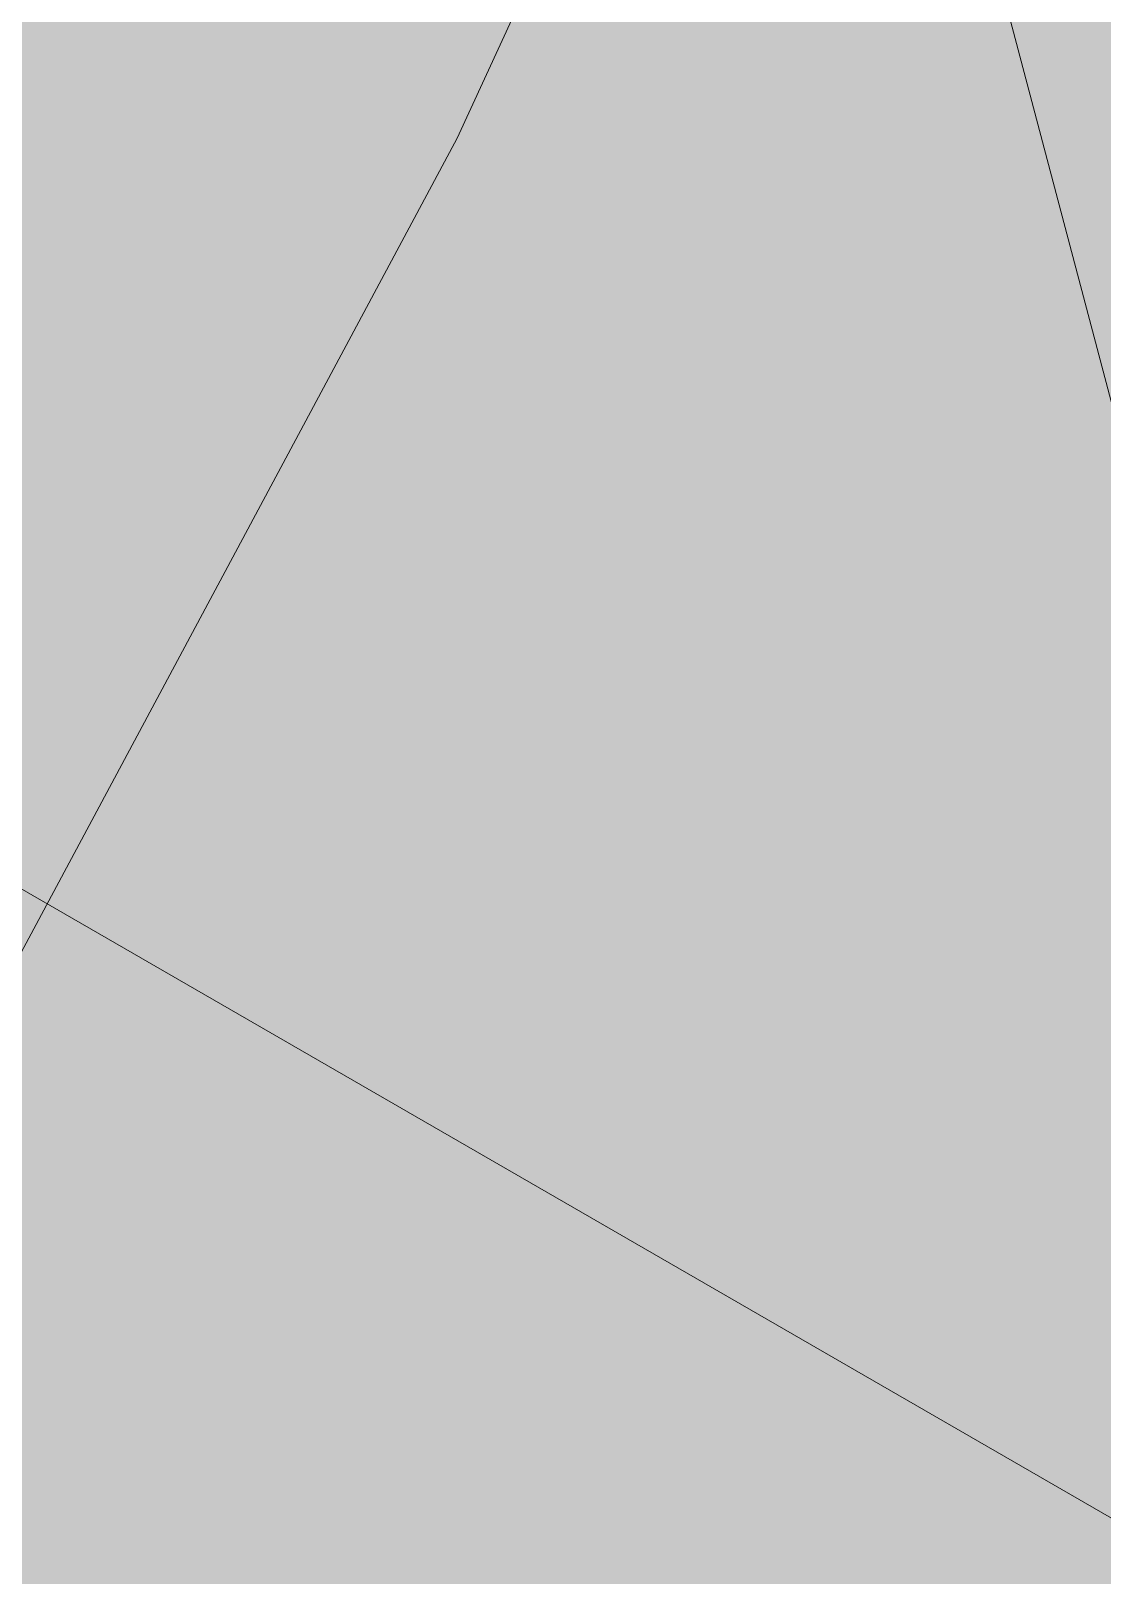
# Model space of a CAD drawing. Header units: millimetres. Extents: x -5097 to 2588, y -1580 to 5282.
# Drawn here: x -1505.26 to -1495.45, y 589.93 to 604.07 of the extents above; entities that cross this region are included whole.
import ezdxf

# ---------------------------------------------------------------- set-up
doc = ezdxf.new("R2010")
doc.units = ezdxf.units.MM
doc.layers.add('A_--------_E-', color=8, linetype='Continuous', lineweight=9)
doc.layers.add('M-_EQPT----_E', color=7, linetype='Continuous', lineweight=9)

# ---------------------------------------------------------------- blocks, each defined once
blk = doc.blocks.new('PNS-Filter column D1200 _180 Left feed 90-50_ - ASY PNS-Filter column D1200_iam-V10-В20 Аксонометрия')
at = {"layer": 'A_--------_E-'}
for points in [[(-1491.653, 586.592), (-1486.387, 592.15), (-1492.03, 613.09), (-1497.313, 608.057), (-1491.879, 587.451)], [(-1508.676, 590.214), (-1503.342, 600.326), (-1498.014, 610.716), (-1498.142, 611.196), (-1507.984, 603.713), (-1512.435, 595.904), (-1510.681, 591.085), (-1508.725, 590.235)], [(-1494.187, 583.917), (-1491.653, 586.592), (-1497.994, 610.642), (-1508.676, 590.214), (-1494.282, 583.958)]]:
    blk.add_hatch(color=254, dxfattribs=at).paths.add_polyline_path(points)
for p, q in [((-1531.204, 736.588), (-1490.528, 582.327)), ((-1505.46, 596.279), (-1488.169, 586.296))]:
    blk.add_line(p, q, dxfattribs=at)
blk.add_polyline3d([(-1500.442, 605.077, 0), (-1501.356, 603.093, 0), (-1506.507, 593.477, 0)], dxfattribs=at)
blk = doc.blocks.new('PNS-Filter column D1200 _180 Left feed 90-50_ - Standard-V11-В20 Аксонометрия')
blk.add_blockref('PNS-Filter column D1200 _180 Left feed 90-50_ - ASY PNS-Filter column D1200_iam-V10-В20 Аксонометрия', (0, 0))

msp = doc.modelspace()

# ---------------------------------------------------------------- block references
at = {"layer": 'M-_EQPT----_E'}
msp.add_blockref('PNS-Filter column D1200 _180 Left feed 90-50_ - Standard-V11-В20 Аксонометрия', (0, 0), dxfattribs=at)

doc.saveas('drawing.dxf')
